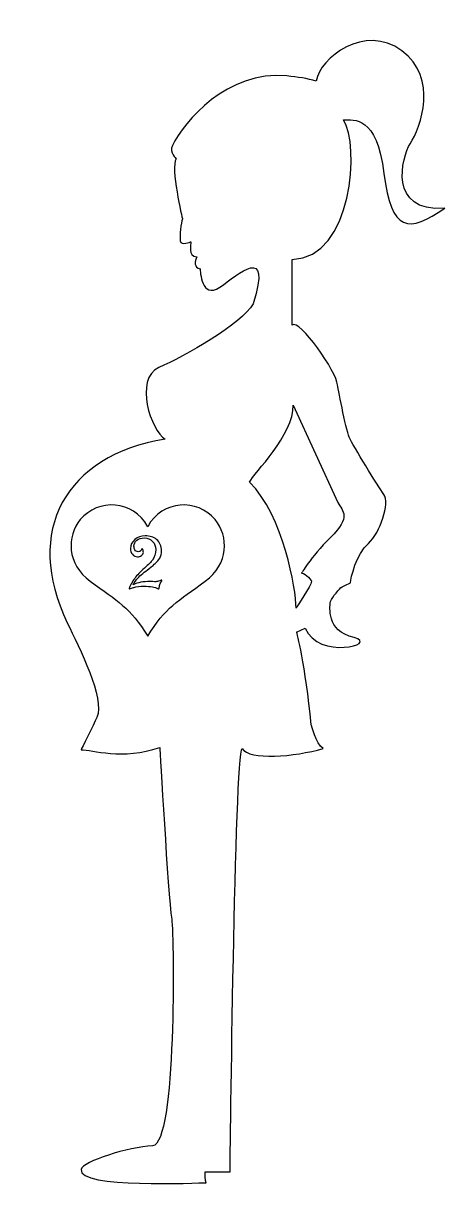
# Model space of a CAD drawing. Header units: centimetres. Extents: x -3.7 to 3.2, y -9.5 to 9.7.
import ezdxf

# ---------------------------------------------------------------- set-up
doc = ezdxf.new("R2010")
doc.units = ezdxf.units.CM
doc.header["$MEASUREMENT"] = 0
doc.layers.add('Camada 1', color=7, linetype='Continuous')

msp = doc.modelspace()

# ---------------------------------------------------------------- linework, layer by layer
at = {"layer": 'Camada 1'}
for points, knots in [([(1.2458, -2.24156), (0.7754, -2.3788), (0.03065, -2.43762), (-0.08701, -2.24156), (-0.08701, -2.24156), (-0.20464, -2.33951), (-0.28307, -9.04305), (-0.28307, -9.19992), (-0.28307, -9.19992), (-0.28307, -9.19992), (-0.69465, -9.19992), (-0.69465, -9.19992), (-0.69465, -9.19992), (-0.69465, -9.19992), (-0.69465, -9.35669), (-0.67504, -9.37629), (-0.67504, -9.37629), (-0.79259, -9.37629), (-2.79194, -9.47432), (-2.73313, -9.16071), (-2.73313, -9.16071), (-2.70762, -9.02453), (-1.94917, -8.78826), (-1.55711, -8.76868), (-1.55711, -8.76868), (-1.16505, -8.74907), (-1.19905, -5.35553), (-1.24347, -5.04456), (-1.24347, -5.04456), (-1.30229, -4.63295), (-1.43947, -2.24159), (-1.43947, -2.22196), (-1.43947, -2.22196), (-2.04711, -2.43754), (-2.55675, -2.2613), (-2.73312, -2.2613), (-2.73312, -2.2613), (-2.73312, -2.2613), (-2.52508, -1.84702), (-2.47375, -1.7315), (-2.47375, -1.7315), (-2.3341, -1.41725), (-2.76437, -0.58522), (-2.95937, -0.17752), (-2.95937, -0.17752), (-3.68277, 1.335), (-2.9917, 2.57431), (-1.35057, 2.84167), (-1.35057, 2.84167), (-1.58314, 2.97081), (-1.8673, 3.83653), (-1.454, 4.01732), (-1.454, 4.01732), (-1.04051, 4.19824), (-0.08441, 4.74088), (0.09638, 5.0638), (0.09638, 5.0638), (0.40645, 6.07152), (-0.14981, 5.5427), (-0.45247, 5.33876), (-0.45247, 5.33876), (-0.75513, 5.13482), (-0.77489, 5.60856), (-0.77489, 5.64142), (-0.77489, 5.64142), (-0.88019, 5.66111), (-0.864, 5.76617), (-0.83114, 5.83853), (-0.83114, 5.83853), (-0.98238, 5.85171), (-0.9262, 6.0362), (-0.92885, 6.0857), (-0.92885, 6.0857), (-0.92885, 6.0857), (-1.09395, 6.01432), (-1.10363, 6.10107), (-1.10363, 6.10107), (-1.11318, 6.18788), (-1.09151, 6.39788), (-1.06532, 6.46096), (-1.06532, 6.46096), (-1.06532, 6.46096), (-1.27003, 7.31395), (-1.16766, 7.45045), (-1.16766, 7.45045), (-1.16766, 7.45045), (-1.28847, 7.55319), (-1.23172, 7.66749), (-1.23172, 7.66749), (-1.03535, 8.06257), (-0.33843, 8.90444), (0.65201, 8.81057), (0.65201, 8.81057), (0.82923, 8.79377), (0.98935, 8.76575), (1.13355, 8.72662), (1.13355, 8.72662), (1.18705, 9.10701), (1.93198, 9.67544), (2.53955, 9.22465), (2.53955, 9.22465), (3.14714, 8.77385), (2.85313, 7.97021), (2.67674, 7.69578), (2.67674, 7.69578), (2.54183, 7.48586), (2.30437, 6.55897), (3.24517, 6.63734), (3.24517, 6.63734), (2.65711, 6.22567), (2.36318, 6.2452), (2.24555, 7.20569), (2.24555, 7.20569), (2.12792, 8.16618), (1.75546, 8.08776), (1.57909, 8.08776), (1.57909, 8.08776), (1.85349, 7.69578), (1.73586, 5.81409), (0.73623, 5.79448), (0.73623, 5.79448), (0.73623, 5.81409), (0.73623, 4.71641), (0.73623, 4.71641), (0.73623, 4.71641), (0.85386, 4.83396), (1.48114, 3.93245), (1.48114, 3.73639), (1.48114, 3.73639), (1.48114, 3.73639), (1.61833, 3.01117), (1.67712, 2.87393), (1.67712, 2.87393), (1.73594, 2.73669), (2.1476, 2.07023), (2.24555, 1.93305), (2.24555, 1.93305), (2.3435, 1.79587), (2.18679, 1.30578), (1.99073, 1.1294), (1.99073, 1.1294), (1.79467, 0.95302), (1.69672, 0.56105), (1.69672, 0.48263), (1.69672, 0.48263), (1.53985, 0.40421), (1.53985, 0.40421), (1.53985, 0.40421), (1.53985, 0.40421), (1.48111, 0.34539), (1.36348, 0.20823), (1.36348, 0.14942), (1.36348, 0.14942), (1.36348, 0.09061), (1.28506, -0.3014), (1.75551, -0.41904), (1.75551, -0.41904), (2.17771, -0.52456), (1.16753, -0.79139), (0.95186, -0.26217), (0.95186, -0.26217), (0.95186, -0.26217), (0.81115, -0.32834), (0.81115, -0.32834), (0.81115, -0.32834), (0.81115, -0.32834), (0.95625, -0.8583), (1.04983, -1.84954), (1.04983, -1.84954), (1.04983, -1.84958), (1.12817, -2.16314), (1.2458, -2.24156)], [0, 0, 0, 0, 0.02272727, 0.02272727, 0.02272727, 0.02272727, 0.04545455, 0.04545455, 0.04545455, 0.04545455, 0.06818182, 0.06818182, 0.06818182, 0.06818182, 0.09090909, 0.09090909, 0.09090909, 0.09090909, 0.11363636, 0.11363636, 0.11363636, 0.11363636, 0.13636364, 0.13636364, 0.13636364, 0.13636364, 0.15909091, 0.15909091, 0.15909091, 0.15909091, 0.18181818, 0.18181818, 0.18181818, 0.18181818, 0.20454545, 0.20454545, 0.20454545, 0.20454545, 0.22727273, 0.22727273, 0.22727273, 0.22727273, 0.25, 0.25, 0.25, 0.25, 0.27272727, 0.27272727, 0.27272727, 0.27272727, 0.29545455, 0.29545455, 0.29545455, 0.29545455, 0.31818182, 0.31818182, 0.31818182, 0.31818182, 0.34090909, 0.34090909, 0.34090909, 0.34090909, 0.36363636, 0.36363636, 0.36363636, 0.36363636, 0.38636364, 0.38636364, 0.38636364, 0.38636364, 0.40909091, 0.40909091, 0.40909091, 0.40909091, 0.43181818, 0.43181818, 0.43181818, 0.43181818, 0.45454545, 0.45454545, 0.45454545, 0.45454545, 0.47727273, 0.47727273, 0.47727273, 0.47727273, 0.5, 0.5, 0.5, 0.5, 0.52272727, 0.52272727, 0.52272727, 0.52272727, 0.54545455, 0.54545455, 0.54545455, 0.54545455, 0.56818182, 0.56818182, 0.56818182, 0.56818182, 0.59090909, 0.59090909, 0.59090909, 0.59090909, 0.61363636, 0.61363636, 0.61363636, 0.61363636, 0.63636364, 0.63636364, 0.63636364, 0.63636364, 0.65909091, 0.65909091, 0.65909091, 0.65909091, 0.68181818, 0.68181818, 0.68181818, 0.68181818, 0.70454545, 0.70454545, 0.70454545, 0.70454545, 0.72727273, 0.72727273, 0.72727273, 0.72727273, 0.75, 0.75, 0.75, 0.75, 0.77272727, 0.77272727, 0.77272727, 0.77272727, 0.79545455, 0.79545455, 0.79545455, 0.79545455, 0.81818182, 0.81818182, 0.81818182, 0.81818182, 0.84090909, 0.84090909, 0.84090909, 0.84090909, 0.86363636, 0.86363636, 0.86363636, 0.86363636, 0.88636364, 0.88636364, 0.88636364, 0.88636364, 0.90909091, 0.90909091, 0.90909091, 0.90909091, 0.93181818, 0.93181818, 0.93181818, 0.93181818, 0.95454545, 0.95454545, 0.95454545, 0.95454545, 1, 1, 1, 1]), ([(0.03761, 2.1366), (0.5922, 1.58201), (0.80289, 0.38411), (0.80289, 0.06253), (0.80289, 0.06253), (0.814, 0.09576), (1.04686, 0.42848), (1.058, 0.50613), (1.058, 0.50613), (1.058, 0.50613), (0.96926, 0.63922), (0.8916, 0.63922), (0.8916, 0.63922), (0.8916, 0.63922), (1.02476, 0.8833), (1.36859, 1.22712), (1.36859, 1.22712), (1.71242, 1.57089), (1.56814, 1.64863), (1.49054, 1.80381), (1.49054, 1.80381), (1.49054, 1.80381), (0.75577, 3.40314), (0.75577, 3.40314), (0.75577, 3.40314), (0.76693, 2.91511), (0.10407, 2.2808), (0.03761, 2.1366)], [0, 0, 0, 0, 0.125, 0.125, 0.125, 0.125, 0.25, 0.25, 0.25, 0.25, 0.375, 0.375, 0.375, 0.375, 0.5, 0.5, 0.5, 0.5, 0.625, 0.625, 0.625, 0.625, 0.75, 0.75, 0.75, 0.75, 1, 1, 1, 1]), ([(-1.4054, 0.51592), (-1.41114, 0.50526), (-1.41691, 0.49489), (-1.42265, 0.48465), (-1.42265, 0.48465), (-1.42794, 0.47354), (-1.43257, 0.46256), (-1.43628, 0.45171), (-1.43628, 0.45171), (-1.44006, 0.44081), (-1.44287, 0.43052), (-1.44461, 0.42075), (-1.44461, 0.42075), (-1.44644, 0.41099), (-1.44794, 0.40151), (-1.44929, 0.3922), (-1.44929, 0.3922), (-1.45104, 0.38556), (-1.45392, 0.38223), (-1.45792, 0.38223), (-1.45792, 0.38223), (-1.46012, 0.38223), (-1.46255, 0.38292), (-1.46528, 0.38419), (-1.46528, 0.38419), (-1.49632, 0.39842), (-1.52735, 0.40835), (-1.55839, 0.41417), (-1.55839, 0.41417), (-1.60056, 0.42166), (-1.64803, 0.42544), (-1.70079, 0.42544), (-1.70079, 0.42544), (-1.76514, 0.42544), (-1.82033, 0.41914), (-1.86642, 0.40652), (-1.86642, 0.40652), (-1.86915, 0.40567), (-1.89193, 0.39713), (-1.935, 0.38093), (-1.935, 0.38093), (-1.94074, 0.37913), (-1.94363, 0.38085), (-1.94363, 0.38617), (-1.94363, 0.38617), (-1.94363, 0.38617), (-1.94294, 0.39281), (-1.94294, 0.39281), (-1.94294, 0.39281), (-1.93984, 0.40794), (-1.92857, 0.43234), (-1.90902, 0.46602), (-1.90902, 0.46602), (-1.89084, 0.49751), (-1.87153, 0.52724), (-1.8511, 0.55518), (-1.8511, 0.55518), (-1.8125, 0.60704), (-1.75897, 0.66305), (-1.69047, 0.72316), (-1.69047, 0.72316), (-1.62189, 0.78325), (-1.57813, 0.82664), (-1.55905, 0.8532), (-1.55905, 0.8532), (-1.52309, 0.90294), (-1.50515, 0.96102), (-1.50515, 1.02753), (-1.50515, 1.02753), (-1.50515, 1.08029), (-1.52224, 1.12535), (-1.5564, 1.16257), (-1.5564, 1.16257), (-1.59191, 1.20117), (-1.63734, 1.22046), (-1.69274, 1.22046), (-1.69274, 1.22046), (-1.74066, 1.22046), (-1.78101, 1.20691), (-1.81387, 1.1799), (-1.81387, 1.1799), (-1.84673, 1.15281), (-1.86308, 1.12108), (-1.86308, 1.08473), (-1.86308, 1.08473), (-1.86308, 1.05899), (-1.85779, 1.03795), (-1.8471, 1.02152), (-1.8471, 1.02152), (-1.83474, 1.00244), (-1.81741, 0.99289), (-1.79524, 0.99289), (-1.79524, 0.99289), (-1.78458, 0.99289), (-1.77563, 0.99456), (-1.76828, 0.99789), (-1.76828, 0.99789), (-1.76092, 1.00122), (-1.75352, 1.00712), (-1.74603, 1.01554), (-1.74603, 1.01554), (-1.7433, 1.01819), (-1.74111, 1.02123), (-1.73936, 1.02456), (-1.73936, 1.02456), (-1.73756, 1.02787), (-1.73603, 1.03173), (-1.73468, 1.03615), (-1.73468, 1.03615), (-1.73338, 1.04062), (-1.73053, 1.04282), (-1.72605, 1.04282), (-1.72605, 1.04282), (-1.71893, 1.0366), (-1.71433, 1.02745), (-1.71205, 1.01525), (-1.71205, 1.01525), (-1.70985, 1.003), (-1.70872, 0.99202), (-1.70872, 0.98231), (-1.70872, 0.98231), (-1.71055, 0.96233), (-1.72105, 0.94514), (-1.74036, 0.93069), (-1.74036, 0.93069), (-1.75967, 0.9163), (-1.78148, 0.90913), (-1.80592, 0.90913), (-1.80592, 0.90913), (-1.83915, 0.90913), (-1.86656, 0.92276), (-1.88805, 0.95001), (-1.88805, 0.95001), (-1.90956, 0.97734), (-1.9203, 1.00891), (-1.9203, 1.04486), (-1.9203, 1.04486), (-1.9203, 1.10474), (-1.89569, 1.15485), (-1.84648, 1.1952), (-1.84648, 1.1952), (-1.79983, 1.23335), (-1.74419, 1.25243), (-1.67947, 1.25243), (-1.67947, 1.25243), (-1.60316, 1.25243), (-1.54085, 1.23267), (-1.49249, 1.19324), (-1.49249, 1.19324), (-1.43791, 1.1485), (-1.41065, 1.08537), (-1.41065, 1.00382), (-1.41065, 1.00382), (-1.41065, 0.96083), (-1.42062, 0.92153), (-1.44055, 0.88611), (-1.44055, 0.88611), (-1.45653, 0.85772), (-1.48204, 0.82782), (-1.51709, 0.79642), (-1.51709, 0.79642), (-1.52778, 0.78666), (-1.56146, 0.75917), (-1.61824, 0.71398), (-1.61824, 0.71398), (-1.65192, 0.68779), (-1.68547, 0.66167), (-1.7187, 0.63548), (-1.7187, 0.63548), (-1.75376, 0.60754), (-1.78146, 0.5819), (-1.80189, 0.55841), (-1.80189, 0.55841), (-1.82808, 0.52864), (-1.85293, 0.49232), (-1.87637, 0.44932), (-1.87637, 0.44932), (-1.83557, 0.4684), (-1.79356, 0.48202), (-1.75032, 0.49028), (-1.75032, 0.49028), (-1.70701, 0.49846), (-1.65811, 0.50264), (-1.60361, 0.50264), (-1.60361, 0.50264), (-1.58983, 0.50264), (-1.56302, 0.5015), (-1.52307, 0.49931), (-1.52307, 0.49931), (-1.51688, 0.49931), (-1.51021, 0.49952), (-1.50317, 0.49992), (-1.50317, 0.49992), (-1.49605, 0.50037), (-1.48719, 0.50151), (-1.47653, 0.50323), (-1.47653, 0.50323), (-1.46587, 0.50506), (-1.45391, 0.50855), (-1.44057, 0.51392), (-1.44057, 0.51392), (-1.43218, 0.51739), (-1.42353, 0.52117), (-1.41467, 0.52519), (-1.41467, 0.52519), (-1.41067, 0.52646), (-1.40779, 0.52625), (-1.40597, 0.5245), (-1.40597, 0.5245), (-1.40426, 0.5228), (-1.40402, 0.51995), (-1.4054, 0.51592)], [0, 0, 0, 0, 0.01851852, 0.01851852, 0.01851852, 0.01851852, 0.03703704, 0.03703704, 0.03703704, 0.03703704, 0.05555556, 0.05555556, 0.05555556, 0.05555556, 0.07407407, 0.07407407, 0.07407407, 0.07407407, 0.09259259, 0.09259259, 0.09259259, 0.09259259, 0.11111111, 0.11111111, 0.11111111, 0.11111111, 0.12962963, 0.12962963, 0.12962963, 0.12962963, 0.14814815, 0.14814815, 0.14814815, 0.14814815, 0.16666667, 0.16666667, 0.16666667, 0.16666667, 0.18518519, 0.18518519, 0.18518519, 0.18518519, 0.2037037, 0.2037037, 0.2037037, 0.2037037, 0.22222222, 0.22222222, 0.22222222, 0.22222222, 0.24074074, 0.24074074, 0.24074074, 0.24074074, 0.25925926, 0.25925926, 0.25925926, 0.25925926, 0.27777778, 0.27777778, 0.27777778, 0.27777778, 0.2962963, 0.2962963, 0.2962963, 0.2962963, 0.31481481, 0.31481481, 0.31481481, 0.31481481, 0.33333333, 0.33333333, 0.33333333, 0.33333333, 0.35185185, 0.35185185, 0.35185185, 0.35185185, 0.37037037, 0.37037037, 0.37037037, 0.37037037, 0.38888889, 0.38888889, 0.38888889, 0.38888889, 0.40740741, 0.40740741, 0.40740741, 0.40740741, 0.42592593, 0.42592593, 0.42592593, 0.42592593, 0.44444444, 0.44444444, 0.44444444, 0.44444444, 0.46296296, 0.46296296, 0.46296296, 0.46296296, 0.48148148, 0.48148148, 0.48148148, 0.48148148, 0.5, 0.5, 0.5, 0.5, 0.51851852, 0.51851852, 0.51851852, 0.51851852, 0.53703704, 0.53703704, 0.53703704, 0.53703704, 0.55555556, 0.55555556, 0.55555556, 0.55555556, 0.57407407, 0.57407407, 0.57407407, 0.57407407, 0.59259259, 0.59259259, 0.59259259, 0.59259259, 0.61111111, 0.61111111, 0.61111111, 0.61111111, 0.62962963, 0.62962963, 0.62962963, 0.62962963, 0.64814815, 0.64814815, 0.64814815, 0.64814815, 0.66666667, 0.66666667, 0.66666667, 0.66666667, 0.68518519, 0.68518519, 0.68518519, 0.68518519, 0.7037037, 0.7037037, 0.7037037, 0.7037037, 0.72222222, 0.72222222, 0.72222222, 0.72222222, 0.74074074, 0.74074074, 0.74074074, 0.74074074, 0.75925926, 0.75925926, 0.75925926, 0.75925926, 0.77777778, 0.77777778, 0.77777778, 0.77777778, 0.7962963, 0.7962963, 0.7962963, 0.7962963, 0.81481481, 0.81481481, 0.81481481, 0.81481481, 0.83333333, 0.83333333, 0.83333333, 0.83333333, 0.85185185, 0.85185185, 0.85185185, 0.85185185, 0.87037037, 0.87037037, 0.87037037, 0.87037037, 0.88888889, 0.88888889, 0.88888889, 0.88888889, 0.90740741, 0.90740741, 0.90740741, 0.90740741, 0.92592593, 0.92592593, 0.92592593, 0.92592593, 0.94444444, 0.94444444, 0.94444444, 0.94444444, 0.96296296, 0.96296296, 0.96296296, 0.96296296, 1, 1, 1, 1])]:
    msp.add_open_spline(points, degree=3, knots=knots, dxfattribs=at)
at = {"layer": 'Camada 1', "color": 7}
msp.add_open_spline([(-1.63749, -0.39453), (-1.92205, 0.07656), (-2.13864, 0.18231), (-2.58171, 0.50616), (-2.58171, 0.50616), (-2.97089, 0.79003), (-2.97112, 1.24713), (-2.74599, 1.52039), (-2.74599, 1.52039), (-2.45492, 1.87059), (-1.87451, 1.84583), (-1.63749, 1.40352), (-1.63749, 1.40352), (-1.40024, 1.84585), (-0.82054, 1.87059), (-0.52939, 1.52039), (-0.52939, 1.52039), (-0.30296, 1.2471), (-0.30389, 0.79003), (-0.69237, 0.50616), (-0.69237, 0.50616), (-1.13613, 0.18231), (-1.35248, 0.07656), (-1.63749, -0.39453)], degree=3, knots=[0, 0, 0, 0, 0.14285714, 0.14285714, 0.14285714, 0.14285714, 0.28571429, 0.28571429, 0.28571429, 0.28571429, 0.42857143, 0.42857143, 0.42857143, 0.42857143, 0.57142857, 0.57142857, 0.57142857, 0.57142857, 0.71428571, 0.71428571, 0.71428571, 0.71428571, 1, 1, 1, 1], dxfattribs=at)

doc.saveas('drawing.dxf')
